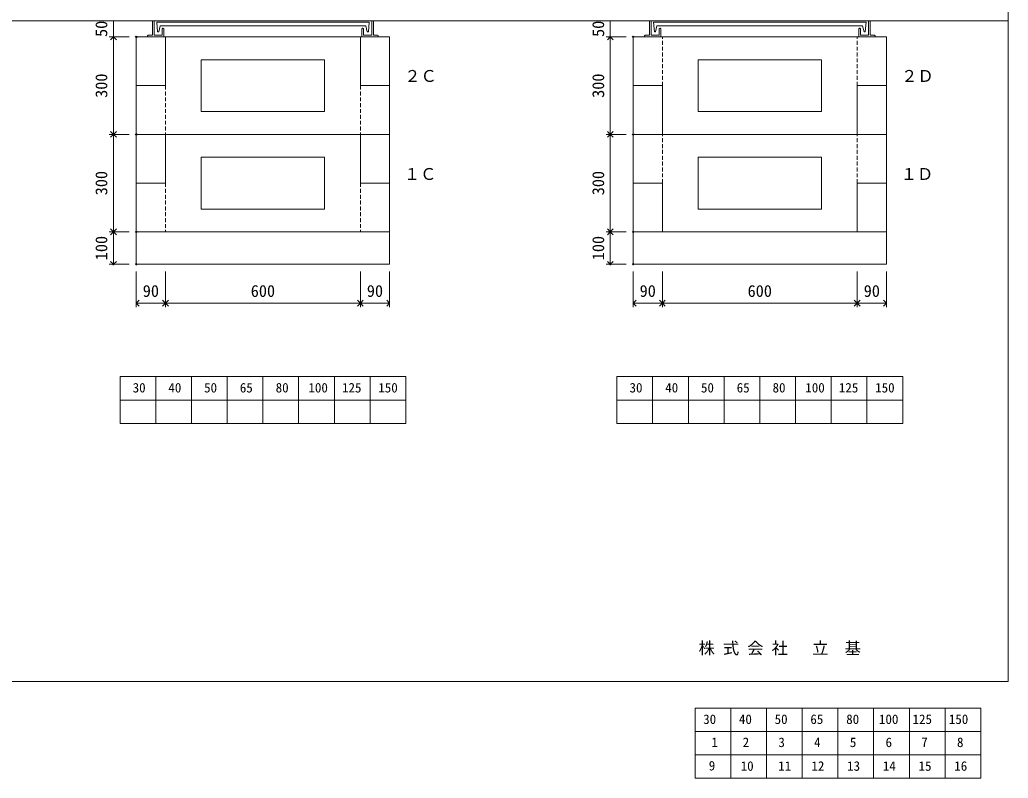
# Model space of a CAD drawing. Units: millimetres, scale not verified. Extents: x -4890 to 18490, y -2286 to 2286.
# Drawn here: x 1846 to 4890, y -2286 to 49 of the extents above; entities that cross this region are included whole.
import ezdxf
from ezdxf.enums import TextEntityAlignment as Align

# ---------------------------------------------------------------- set-up
doc = ezdxf.new("R2010")
doc.units = ezdxf.units.MM
doc.header["$LTSCALE"] = 10
doc.header["$PDMODE"] = 32
doc.header["$PDSIZE"] = 4
doc.linetypes.add('DASHED1', pattern=[1.8, 1.2, -0.6])
doc.linetypes.add('USER5', pattern=[3.185, 0.01, -3.175])
doc.layers.add('0-1_Defpoints', color=7, linetype='Continuous')
for name, color, linetype, lineweight in [('0-2_waku', 7, 'Continuous', 18), ('0-3_gaikei', 7, 'Continuous', 18), ('0-4_kakure', 7, 'USER5', 18), ('0-5_sunpou', 7, 'Continuous', 5), ('0-8_uchigawa', 6, 'Continuous', 18), ('0-A_futa', 3, 'Continuous', 18), ('0-B_GL', 4, 'Continuous', 18), ('0-D_文字１', 7, 'Continuous', 18), ('1-4_文字２', 7, 'Continuous', 5)]:
    doc.layers.add(name, color=color, linetype=linetype, lineweight=lineweight)
doc.styles.add('ＭＳ ゴシック', font='')
doc.styles.get('ＭＳ ゴシック').set_extended_font_data('MS Gothic')

# ---------------------------------------------------------------- blocks, each defined once
blk = doc.blocks.new('_Open90')
at = {"layer": '0-5_sunpou'}
blk.add_line((0, 0), (-1, 0), dxfattribs=at)
blk.add_lwpolyline([(-0.5, 0.5), (0, 0), (-0.5, -0.5)], dxfattribs=at)
blk = doc.blocks.new('D57')
at = {"layer": '0-1_Defpoints'}
for p in [(3652.32, 1914.36), (3582.02, 1614.36), (3652.32, 1614.36)]:
    blk.add_point(p, dxfattribs=at)
at = {"layer": '0-5_sunpou'}
for p, q in [((3630.32, 1914.36), (3569.02, 1914.36)), ((3582.02, 1896.36), (3582.02, 1632.36)), ((3630.32, 1614.36), (3569.02, 1614.36))]:
    blk.add_line(p, q, dxfattribs=at)
at = {"layer": '0-5_sunpou', "xscale": 18, "yscale": 18}
for p, rotation in [((3582.02, 1914.36), 90), ((3582.02, 1614.36), 270)]:
    blk.add_blockref('_Open90', p, dxfattribs=dict(at, rotation=rotation))
at = {"layer": '0-5_sunpou', "style": 'ＭＳ ゴシック'}
blk.add_text('300', height=36.66, rotation=90, dxfattribs=at).set_placement((3574.02, 1726.86), align=Align.BOTTOM_LEFT)
blk = doc.blocks.new('D58')
at = {"layer": '0-1_Defpoints'}
for p in [(5182.32, 1914.36), (5112.02, 1614.36), (5182.32, 1614.36)]:
    blk.add_point(p, dxfattribs=at)
at = {"layer": '0-5_sunpou'}
for p, q in [((5160.32, 1914.36), (5099.02, 1914.36)), ((5112.02, 1896.36), (5112.02, 1632.36)), ((5160.32, 1614.36), (5099.02, 1614.36))]:
    blk.add_line(p, q, dxfattribs=at)
at = {"layer": '0-5_sunpou', "xscale": 18, "yscale": 18}
for p, rotation in [((5112.02, 1914.36), 90), ((5112.02, 1614.36), 270)]:
    blk.add_blockref('_Open90', p, dxfattribs=dict(at, rotation=rotation))
at = {"layer": '0-5_sunpou', "style": 'ＭＳ ゴシック'}
blk.add_text('300', height=36.66, rotation=90, dxfattribs=at).set_placement((5104.02, 1726.86), align=Align.BOTTOM_LEFT)
blk = doc.blocks.new('D59')
at = {"layer": '0-1_Defpoints'}
for p in [(3652.32, 2214.36), (3582.02, 1914.36), (3652.32, 1914.36)]:
    blk.add_point(p, dxfattribs=at)
at = {"layer": '0-5_sunpou'}
for p, q in [((3630.32, 2214.36), (3569.02, 2214.36)), ((3582.02, 2196.36), (3582.02, 1932.36)), ((3630.32, 1914.36), (3569.02, 1914.36))]:
    blk.add_line(p, q, dxfattribs=at)
at = {"layer": '0-5_sunpou', "xscale": 18, "yscale": 18}
for p, rotation in [((3582.02, 2214.36), 90), ((3582.02, 1914.36), 270)]:
    blk.add_blockref('_Open90', p, dxfattribs=dict(at, rotation=rotation))
at = {"layer": '0-5_sunpou', "style": 'ＭＳ ゴシック'}
blk.add_text('300', height=36.66, rotation=90, dxfattribs=at).set_placement((3574.02, 2026.86), align=Align.BOTTOM_LEFT)
blk = doc.blocks.new('D60')
at = {"layer": '0-1_Defpoints'}
for p in [(5182.32, 2214.36), (5112.02, 1914.36), (5182.32, 1914.36)]:
    blk.add_point(p, dxfattribs=at)
at = {"layer": '0-5_sunpou'}
for p, q in [((5160.32, 2214.36), (5099.02, 2214.36)), ((5112.02, 2196.36), (5112.02, 1932.36)), ((5160.32, 1914.36), (5099.02, 1914.36))]:
    blk.add_line(p, q, dxfattribs=at)
at = {"layer": '0-5_sunpou', "xscale": 18, "yscale": 18}
for p, rotation in [((5112.02, 2214.36), 90), ((5112.02, 1914.36), 270)]:
    blk.add_blockref('_Open90', p, dxfattribs=dict(at, rotation=rotation))
at = {"layer": '0-5_sunpou', "style": 'ＭＳ ゴシック'}
blk.add_text('300', height=36.66, rotation=90, dxfattribs=at).set_placement((5104.02, 2026.86), align=Align.BOTTOM_LEFT)
blk = doc.blocks.new('_Open90_28')
at = {"layer": '0-5_sunpou'}
blk.add_line((0, 0), (-1, 0), dxfattribs=at)
blk.add_lwpolyline([(-0.5, 0.5), (0, 0), (-0.5, -0.5)], dxfattribs=at)

msp = doc.modelspace()

# ---------------------------------------------------------------- linework, layer by layer
at = {"layer": '0-2_waku'}
for p, q in [((4890, 2286.24), (4890, -1988.76)), ((4890, 2286.24), (4890, -1988.76)), ((2155, -1049.76), (2155, -1193.76)), ((2155, -1049.76), (2155, -1193.76)), ((2155, -1049.76), (2155, -1193.76)), ((2155, -1049.76), (2155, -1193.76)), ((2155, -1049.76), (3035, -1049.76)), ((2265, -1049.76), (2265, -1193.76)), ((2375, -1049.76), (2375, -1193.76)), ((2375, -1049.76), (2375, -1193.76)), ((2485, -1049.76), (2485, -1193.76)), ((2595, -1049.76), (2595, -1193.76)), ((2705, -1049.76), (2705, -1193.76)), ((2815, -1049.76), (2815, -1193.76)), ((2925, -1049.76), (2925, -1193.76)), ((3035, -1049.76), (3035, -1193.76)), ((3685, -1049.76), (3685, -1193.76)), ((3685, -1049.76), (3685, -1193.76)), ((3685, -1049.76), (3685, -1193.76)), ((3685, -1049.76), (3685, -1193.76)), ((3685, -1049.76), (4565, -1049.76)), ((3795, -1049.76), (3795, -1193.76)), ((3905, -1049.76), (3905, -1193.76)), ((3905, -1049.76), (3905, -1193.76)), ((4015, -1049.76), (4015, -1193.76)), ((4125, -1049.76), (4125, -1193.76)), ((4235, -1049.76), (4235, -1193.76)), ((4345, -1049.76), (4345, -1193.76)), ((4455, -1049.76), (4455, -1193.76)), ((4565, -1049.76), (4565, -1193.76)), ((2155, -1121.76), (3035, -1121.76)), ((3685, -1121.76), (4565, -1121.76)), ((2155, -1193.76), (3035, -1193.76)), ((3685, -1193.76), (4565, -1193.76)), ((-1230, -1988.76), (4890, -1988.76)), ((-1230, -1988.76), (4890, -1988.76)), ((-1230, -1988.76), (4890, -1988.76))]:
    msp.add_line(p, q, dxfattribs=at)
at = {"layer": '0-3_gaikei'}
for p, q in [((2985, -3.76), (2205, -3.76)), ((2985, -3.76), (2205, -3.76)), ((2985, -3.76), (2205, -3.76)), ((2985, -3.76), (2205, -3.76)), ((2205, -153.76), (2205, -3.76)), ((2895, -3.76), (2295, -3.76)), ((2295, -3.76), (2295, -153.76)), ((2895, -153.76), (2895, -3.76)), ((2985, -153.76), (2985, -3.76)), ((4515, -3.76), (3735, -3.76)), ((4515, -3.76), (3735, -3.76)), ((4515, -3.76), (3735, -3.76)), ((4515, -3.76), (3735, -3.76)), ((4515, -3.76), (3735, -3.76)), ((4515, -3.76), (3735, -3.76)), ((4515, -3.76), (3735, -3.76)), ((4515, -3.76), (3735, -3.76)), ((4515, -3.76), (3735, -3.76)), ((4515, -3.76), (3735, -3.76)), ((4515, -3.76), (3735, -3.76)), ((4515, -3.76), (3735, -3.76)), ((4515, -3.76), (3735, -3.76)), ((3735, -3.76), (3735, -153.76)), ((4425, -3.76), (3825, -3.76)), ((4425, -3.76), (3825, -3.76)), ((4425, -3.76), (3825, -3.76)), ((4425, -3.76), (3825, -3.76)), ((4515, -3.76), (4515, -153.76)), ((4515, -3.76), (4515, -153.76)), ((2205, -303.76), (2205, -153.76)), ((2205, -303.76), (2205, -153.76)), ((2295, -153.76), (2205, -153.76)), ((2985, -153.76), (2895, -153.76)), ((2985, -303.76), (2985, -153.76)), ((2985, -303.76), (2985, -153.76)), ((3825, -153.76), (3735, -153.76)), ((3735, -153.76), (3735, -303.76)), ((3825, -153.76), (3825, -303.76)), ((3825, -153.76), (3825, -303.76)), ((4425, -153.76), (4425, -303.76)), ((4515, -153.76), (4425, -153.76)), ((4515, -153.76), (4515, -303.76)), ((2985, -303.76), (2205, -303.76)), ((2985, -303.76), (2205, -303.76)), ((2895, -303.76), (2295, -303.76)), ((2895, -453.76), (2895, -303.76)), ((3735, -303.76), (3735, -453.76)), ((3735, -303.76), (3735, -453.76)), ((4515, -303.76), (3735, -303.76)), ((4515, -303.76), (3735, -303.76)), ((4515, -303.76), (3735, -303.76)), ((4515, -303.76), (3735, -303.76)), ((4515, -303.76), (3735, -303.76)), ((4515, -303.76), (3735, -303.76)), ((4425, -303.76), (3825, -303.76)), ((4425, -303.76), (3825, -303.76)), ((4515, -303.76), (4515, -453.76)), ((2205, -603.76), (2205, -453.76)), ((2985, -453.76), (2895, -453.76)), ((2985, -603.76), (2985, -453.76)), ((3825, -453.76), (3735, -453.76)), ((3735, -453.76), (3735, -603.76)), ((3825, -453.76), (3825, -603.76)), ((3825, -453.76), (3825, -603.76)), ((4425, -453.76), (4425, -603.76)), ((4515, -453.76), (4515, -603.76)), ((2985, -603.76), (2205, -603.76)), ((2985, -603.76), (2205, -603.76)), ((2985, -603.76), (2205, -603.76)), ((2985, -603.76), (2205, -603.76)), ((2985, -603.76), (2205, -603.76)), ((2985, -603.76), (2205, -603.76)), ((2985, -603.76), (2205, -603.76)), ((2985, -603.76), (2205, -603.76)), ((2985, -603.76), (2205, -603.76)), ((2205, -703.76), (2205, -603.76)), ((2985, -703.76), (2985, -603.76)), ((4515, -603.76), (3735, -603.76)), ((4515, -603.76), (3735, -603.76)), ((4515, -603.76), (3735, -603.76)), ((4515, -603.76), (3735, -603.76)), ((4515, -603.76), (3735, -603.76)), ((4515, -603.76), (3735, -603.76)), ((4515, -603.76), (3735, -603.76)), ((4515, -603.76), (3735, -603.76)), ((4515, -603.76), (3735, -603.76)), ((3735, -703.76), (3735, -603.76)), ((4425, -603.76), (3825, -603.76)), ((4425, -603.76), (3825, -603.76)), ((4515, -703.76), (4515, -603.76))]:
    msp.add_line(p, q, dxfattribs=at)
at = {"layer": '0-3_gaikei', "lineweight": 5}
for p, q in [((2985, -703.76), (2205, -703.76)), ((4515, -703.76), (3735, -703.76))]:
    msp.add_line(p, q, dxfattribs=at)
at = {"layer": '0-3_gaikei'}
for points in [[(2295, -3.76), (2295, -153.76), (2295, -3.76)], [(4515, -3.76), (3735, -3.76), (3735, -153.76)], [(2205, -603.76), (2205, -453.76), (2205, -303.76)], [(2295, -303.76), (2295, -453.76), (2205, -453.76)], [(2295, -303.76), (2295, -453.76), (2295, -303.76)], [(2985, -603.76), (2985, -453.76), (2985, -303.76)], [(4515, -303.76), (4515, -453.76), (4425, -453.76)]]:
    msp.add_lwpolyline(points, dxfattribs=at)
at = {"layer": '0-4_kakure', "linetype": 'DASHED1', "lineweight": 5}
for p, q in [((3825, -153.76), (3825, -3.76)), ((4425, -153.76), (4425, -3.76)), ((2295, -153.76), (2295, -303.76)), ((2895, -153.76), (2895, -303.76)), ((3825, -453.76), (3825, -303.76)), ((4425, -453.76), (4425, -303.76)), ((2295, -453.76), (2295, -603.76)), ((2895, -453.76), (2895, -603.76))]:
    msp.add_line(p, q, dxfattribs=at)
at = {"layer": '0-5_sunpou'}
for p, q in [((2183, 46.24), (2121.7, 46.24)), ((2134.7, 46.24), (2134.7, -3.76)), ((3713, 46.24), (3651.7, 46.24)), ((3664.7, 46.24), (3664.7, -3.76)), ((2183, -3.76), (2121.7, -3.76)), ((2183, -3.76), (2121.7, -3.76)), ((3713, -3.76), (3651.7, -3.76)), ((3713, -3.76), (3651.7, -3.76)), ((2183, -603.76), (2121.7, -603.76)), ((2183, -603.76), (2121.7, -603.76)), ((3713, -603.76), (3651.7, -603.76)), ((3713, -603.76), (3651.7, -603.76)), ((2134.7, -621.76), (2134.7, -685.76)), ((3664.7, -621.76), (3664.7, -685.76)), ((2183, -703.76), (2121.7, -703.76)), ((2205, -725.76), (2205, -836.2)), ((2295, -725.76), (2295, -836.2)), ((2295, -725.76), (2295, -836.2)), ((2895, -725.76), (2895, -836.2)), ((2895, -725.76), (2895, -836.2)), ((2985, -725.76), (2985, -836.2)), ((3713, -703.76), (3651.7, -703.76)), ((3735, -725.76), (3735, -836.2)), ((3825, -725.76), (3825, -836.2)), ((3825, -725.76), (3825, -836.2)), ((4425, -725.76), (4425, -836.2)), ((4425, -725.76), (4425, -836.2)), ((4515, -725.76), (4515, -836.2)), ((2205, -823.2), (2223, -823.2)), ((2223, -823.2), (2277, -823.2)), ((2295, -823.2), (2277, -823.2)), ((2295, -823.2), (2313, -823.2)), ((2313, -823.2), (2877, -823.2)), ((2895, -823.2), (2877, -823.2)), ((2895, -823.2), (2913, -823.2)), ((2913, -823.2), (2967, -823.2)), ((2985, -823.2), (2967, -823.2)), ((3735, -823.2), (3753, -823.2)), ((3753, -823.2), (3807, -823.2)), ((3825, -823.2), (3807, -823.2)), ((3825, -823.2), (3843, -823.2)), ((3843, -823.2), (4407, -823.2)), ((4425, -823.2), (4407, -823.2)), ((4425, -823.2), (4443, -823.2)), ((4443, -823.2), (4497, -823.2)), ((4515, -823.2), (4497, -823.2))]:
    msp.add_line(p, q, dxfattribs=at)
for points in [[(2214, -832.2), (2205, -823.2), (2214, -814.2)], [(2286, -814.2), (2295, -823.2), (2286, -832.2)], [(2304, -832.2), (2295, -823.2), (2304, -814.2)], [(2886, -814.2), (2895, -823.2), (2886, -832.2)], [(2904, -832.2), (2895, -823.2), (2904, -814.2)], [(2976, -814.2), (2985, -823.2), (2976, -832.2)], [(3744, -832.2), (3735, -823.2), (3744, -814.2)], [(3816, -814.2), (3825, -823.2), (3816, -832.2)], [(3834, -832.2), (3825, -823.2), (3834, -814.2)], [(4416, -814.2), (4425, -823.2), (4416, -832.2)], [(4434, -832.2), (4425, -823.2), (4434, -814.2)], [(4506, -814.2), (4515, -823.2), (4506, -832.2)]]:
    msp.add_lwpolyline(points, dxfattribs=at)
for p in [(2134.7, -603.76), (2205, -603.76), (3664.7, -603.76), (3735, -603.76), (2134.7, -703.76), (2205, -703.76), (3664.7, -703.76), (3735, -703.76)]:
    msp.add_point(p, dxfattribs=at)
at = {"layer": '0-8_uchigawa'}
for p, q in [((2785, -73.76), (2405, -73.76)), ((2405, -233.76), (2405, -73.76)), ((2785, -73.76), (2405, -73.76)), ((2785, -233.76), (2785, -73.76)), ((4315, -73.76), (3935, -73.76)), ((4315, -73.76), (3935, -73.76)), ((4315, -73.76), (3935, -73.76)), ((3935, -233.76), (3935, -73.76)), ((4315, -73.76), (3935, -73.76)), ((4315, -73.76), (3935, -73.76)), ((4315, -73.76), (3935, -73.76)), ((4315, -233.76), (4315, -73.76)), ((2785, -233.76), (2405, -233.76)), ((4315, -233.76), (3935, -233.76)), ((4315, -233.76), (3935, -233.76)), ((4315, -233.76), (3935, -233.76)), ((2405, -533.76), (2405, -373.76)), ((2785, -373.76), (2405, -373.76)), ((2785, -533.76), (2785, -373.76)), ((4315, -373.76), (3935, -373.76)), ((4315, -373.76), (3935, -373.76)), ((2785, -533.76), (2405, -533.76)), ((4315, -533.76), (3935, -533.76)), ((4315, -533.76), (3935, -533.76))]:
    msp.add_line(p, q, dxfattribs=at)
for points in [[(3935, -233.76), (3935, -73.76), (3935, -233.76)], [(4315, -233.76), (4315, -73.76), (4315, -233.76)], [(3935, -373.76), (3935, -533.76), (3935, -373.76)], [(4315, -373.76), (4315, -533.76), (4315, -373.76)]]:
    msp.add_lwpolyline(points, dxfattribs=at)
at = {"layer": '0-A_futa'}
for p, q in [((2255, 44.24), (2255, 1.24)), ((2257, 46.24), (2260, 46.24)), ((2260, 46.24), (2260, 1.24)), ((2267.81, 41.74), (2922.14, 41.74)), ((2267.81, 41.74), (2270.3, 11.74)), ((2278.33, 30.74), (2274.01, 11.74)), ((2278.33, 30.74), (2911.67, 30.74)), ((2911.67, 30.74), (2915.99, 11.74)), ((2922.14, 41.74), (2919.89, 11.74)), ((2930, 46.24), (2930, 1.24)), ((2930, 46.24), (2933, 46.24)), ((2935, 44.24), (2935, 1.24)), ((3785, 44.24), (3785, 1.24)), ((3787, 46.24), (3790, 46.24)), ((3790, 46.24), (3790, 1.24)), ((3797.81, 41.74), (4452.14, 41.74)), ((3797.81, 41.74), (3800.3, 11.74)), ((3808.33, 30.74), (3804.01, 11.74)), ((3808.33, 30.74), (4441.67, 30.74)), ((4441.67, 30.74), (4445.99, 11.74)), ((4452.14, 41.74), (4449.89, 11.74)), ((4460, 46.24), (4460, 1.24)), ((4460, 46.24), (4463, 46.24)), ((4465, 44.24), (4465, 1.24)), ((2242, 1.24), (2255, 1.24)), ((2260, 1.24), (2285, 1.24)), ((2270.3, 11.74), (2274.01, 11.74)), ((2285, 21.24), (2285, 1.24)), ((2287, 23.24), (2288, 23.24)), ((2290, 21.24), (2290, -3.76)), ((2900, 21.24), (2900, -3.76)), ((2903, 23.24), (2902, 23.24)), ((2905, 21.24), (2905, 1.24)), ((2930, 1.24), (2905, 1.24)), ((2919.89, 11.74), (2915.99, 11.74)), ((2948, 1.24), (2935, 1.24)), ((3772, 1.24), (3785, 1.24)), ((3790, 1.24), (3815, 1.24)), ((3800.3, 11.74), (3804.01, 11.74)), ((3815, 21.24), (3815, 1.24)), ((3817, 23.24), (3818, 23.24)), ((3820, 21.24), (3820, -3.76)), ((4430, 21.24), (4430, -3.76)), ((4433, 23.24), (4432, 23.24)), ((4435, 21.24), (4435, 1.24)), ((4460, 1.24), (4435, 1.24)), ((4449.89, 11.74), (4445.99, 11.74)), ((4478, 1.24), (4465, 1.24)), ((2240, -0.76), (2240, -1.76)), ((2290, -3.76), (2242, -3.76)), ((2900, -3.76), (2948, -3.76)), ((2950, -0.76), (2950, -1.76)), ((3770, -0.76), (3770, -1.76)), ((3820, -3.76), (3772, -3.76)), ((4430, -3.76), (4478, -3.76)), ((4480, -0.76), (4480, -1.76))]:
    msp.add_line(p, q, dxfattribs=at)
for centre, start, end in [((2257, 44.24), 90, 180), ((2933, 44.24), 0, 90), ((3787, 44.24), 90, 180), ((4463, 44.24), 0, 90), ((2242, -0.76), 90, 180), ((2287, 21.24), 90, 180), ((2288, 21.24), 0, 90), ((2902, 21.24), 90, 180), ((2903, 21.24), 0, 90), ((2948, -0.76), 0, 90), ((3772, -0.76), 90, 180), ((3817, 21.24), 90, 180), ((3818, 21.24), 0, 90), ((4432, 21.24), 90, 180), ((4433, 21.24), 0, 90), ((4478, -0.76), 0, 90), ((2242, -1.76), 180, 270), ((2948, -1.76), 270, 0), ((3772, -1.76), 180, 270), ((4478, -1.76), 270, 0)]:
    msp.add_arc(centre, 2, start, end, dxfattribs=at)
at = {"layer": '0-B_GL'}
msp.add_line((-1230, 46.24), (4890, 46.24), dxfattribs=at)
at = {"layer": '1-4_文字２'}
for p, q in [((3925.55, -2070.19), (3925.55, -2214.19)), ((3925.55, -2070.19), (3925.55, -2214.19)), ((3925.55, -2070.19), (3925.55, -2214.19)), ((3925.55, -2070.19), (3925.55, -2214.19)), ((3925.55, -2070.19), (4805.55, -2070.19)), ((3925.55, -2070.19), (3925.55, -2214.19)), ((3925.55, -2070.19), (3925.55, -2214.19)), ((3925.55, -2070.19), (3925.55, -2214.19)), ((3925.55, -2070.19), (3925.55, -2214.19)), ((3925.55, -2070.19), (4805.55, -2070.19)), ((4035.55, -2070.19), (4035.55, -2214.19)), ((4035.55, -2070.19), (4035.55, -2214.19)), ((4145.55, -2070.19), (4145.55, -2214.19)), ((4145.55, -2070.19), (4145.55, -2214.19)), ((4145.55, -2070.19), (4145.55, -2214.19)), ((4145.55, -2070.19), (4145.55, -2214.19)), ((4255.55, -2070.19), (4255.55, -2214.19)), ((4255.55, -2070.19), (4255.55, -2214.19)), ((4365.55, -2070.19), (4365.55, -2214.19)), ((4365.55, -2070.19), (4365.55, -2214.19)), ((4475.55, -2070.19), (4475.55, -2214.19)), ((4475.55, -2070.19), (4475.55, -2214.19)), ((4585.55, -2070.19), (4585.55, -2214.19)), ((4585.55, -2070.19), (4585.55, -2214.19)), ((4695.55, -2070.19), (4695.55, -2214.19)), ((4695.55, -2070.19), (4695.55, -2214.19)), ((4805.55, -2070.19), (4805.55, -2214.19)), ((4805.55, -2070.19), (4805.55, -2214.19)), ((3925.55, -2142.19), (4805.55, -2142.19)), ((3925.55, -2142.19), (4805.55, -2142.19)), ((3925.55, -2214.19), (4805.55, -2214.19)), ((3925.55, -2214.19), (4805.55, -2214.19)), ((3925.55, -2214.19), (3925.55, -2286.19)), ((3925.55, -2214.19), (3925.55, -2286.19)), ((3925.55, -2214.19), (3925.55, -2286.19)), ((3925.55, -2214.19), (3925.55, -2286.19)), ((3925.55, -2214.19), (4805.55, -2214.19)), ((3925.55, -2214.19), (3925.55, -2286.19)), ((3925.55, -2214.19), (3925.55, -2286.19)), ((3925.55, -2214.19), (3925.55, -2286.19)), ((3925.55, -2214.19), (3925.55, -2286.19)), ((3925.55, -2214.19), (4805.55, -2214.19)), ((4035.55, -2214.19), (4035.55, -2286.19)), ((4035.55, -2214.19), (4035.55, -2286.19)), ((4145.55, -2214.19), (4145.55, -2286.19)), ((4145.55, -2214.19), (4145.55, -2286.19)), ((4145.55, -2214.19), (4145.55, -2286.19)), ((4145.55, -2214.19), (4145.55, -2286.19)), ((4255.55, -2214.19), (4255.55, -2286.19)), ((4255.55, -2214.19), (4255.55, -2286.19)), ((4365.55, -2214.19), (4365.55, -2286.19)), ((4365.55, -2214.19), (4365.55, -2286.19)), ((4475.55, -2214.19), (4475.55, -2286.19)), ((4475.55, -2214.19), (4475.55, -2286.19)), ((4585.55, -2214.19), (4585.55, -2286.19)), ((4585.55, -2214.19), (4585.55, -2286.19)), ((4695.55, -2214.19), (4695.55, -2286.19)), ((4695.55, -2214.19), (4695.55, -2286.19)), ((4805.55, -2214.19), (4805.55, -2286.19)), ((4805.55, -2214.19), (4805.55, -2286.19)), ((3925.55, -2286.19), (4805.55, -2286.19)), ((3925.55, -2286.19), (4805.55, -2286.19))]:
    msp.add_line(p, q, dxfattribs=at)

# ---------------------------------------------------------------- block references
at = {"layer": '0-5_sunpou'}
for name in ['D59', 'D60', 'D57', 'D58']:
    msp.add_blockref(name, (-1447.32, -2218.12), dxfattribs=at)
at = {"layer": '0-5_sunpou', "xscale": 18, "yscale": 18}
for p, rotation in [((2134.7, -603.76), 90), ((3664.7, -603.76), 90), ((2134.7, -703.76), 270), ((3664.7, -703.76), 270)]:
    msp.add_blockref('_Open90_28', p, dxfattribs=dict(at, rotation=rotation))

# ---------------------------------------------------------------- texts
at = {"layer": '0-5_sunpou', "style": 'ＭＳ ゴシック'}
for s, p in [('50', (2126.7, -3.76)), ('50', (3656.7, -3.76)), ('100', (2126.7, -691.26)), ('100', (3656.7, -691.26))]:
    msp.add_text(s, height=36.66, rotation=90, dxfattribs=at).set_placement(p, align=Align.BOTTOM_LEFT)
for s, p in [('90', (2225, -815.2)), ('600', (2557.5, -815.2)), ('90', (2915, -815.2)), ('90', (3755, -815.2)), ('600', (4087.5, -815.2)), ('90', (4445, -815.2))]:
    msp.add_text(s, height=36.66, dxfattribs=at).set_placement(p, align=Align.BOTTOM_LEFT)
at = {"layer": '0-D_文字１', "style": 'ＭＳ ゴシック'}
for s, height, p in [('２Ｃ', 36.66, (3030.54, -153.2)), ('２Ｄ', 36.66, (4560.54, -153.2)), ('１Ｃ', 36.66, (3029.23, -455.07)), ('１Ｄ', 36.66, (4559.23, -455.07)), ('30', 29.33, (2193.85, -1107.21)), ('40', 29.33, (2303.85, -1107.21)), ('50', 29.33, (2413.85, -1107.21)), ('65', 29.33, (2523.85, -1107.21)), ('80', 29.33, (2634.26, -1107.21)), ('100', 29.33, (2735.13, -1107.21)), ('125', 29.33, (2838.52, -1107.21)), ('150', 29.33, (2950.28, -1107.21)), ('30', 29.33, (3723.85, -1107.21)), ('40', 29.33, (3833.85, -1107.21)), ('50', 29.33, (3943.85, -1107.21)), ('65', 29.33, (4053.85, -1107.21)), ('80', 29.33, (4164.26, -1107.21)), ('100', 29.33, (4265.13, -1107.21)), ('125', 29.33, (4368.52, -1107.21)), ('150', 29.33, (4480.28, -1107.21)), ('株 式 会 社 \u3000立\u3000基', 36.66, (3936.53, -1915.12))]:
    msp.add_text(s, height=height, dxfattribs=at).set_placement(p, align=Align.BOTTOM_LEFT)
at = {"layer": '1-4_文字２', "style": 'ＭＳ ゴシック'}
for s, p in [('30', (3950.7, -2128.01)), ('30', (3950.7, -2128.01)), ('40', (4060.7, -2128.01)), ('40', (4060.7, -2128.01)), ('50', (4170.7, -2128.01)), ('50', (4170.7, -2128.01)), ('65', (4280.7, -2128.01)), ('65', (4280.7, -2128.01)), ('80', (4391.11, -2128.01)), ('80', (4391.11, -2128.01)), ('100', (4491.98, -2128.01)), ('100', (4491.98, -2128.01)), ('125', (4595.37, -2128.01)), ('125', (4595.37, -2128.01)), ('150', (4707.13, -2128.01)), ('150', (4707.13, -2128.01)), ('1', (3975.85, -2199.05)), ('2', (4072.28, -2199.05)), ('3', (4182.28, -2199.05)), ('4', (4292.28, -2199.05)), ('5', (4402.28, -2199.05)), ('6', (4512.28, -2199.05)), ('7', (4622.28, -2199.05)), ('8', (4732.28, -2199.05)), ('9', (3967.78, -2271.05)), ('10', (4066.19, -2272.01)), ('11', (4181.69, -2272.01)), ('12', (4283.9, -2272.01)), ('13', (4393.9, -2272.01)), ('14', (4503.9, -2272.01)), ('15', (4613.9, -2272.01)), ('16', (4723.9, -2272.01))]:
    msp.add_text(s, height=29.33, dxfattribs=at).set_placement(p, align=Align.BOTTOM_LEFT)

doc.saveas('drawing.dxf')
